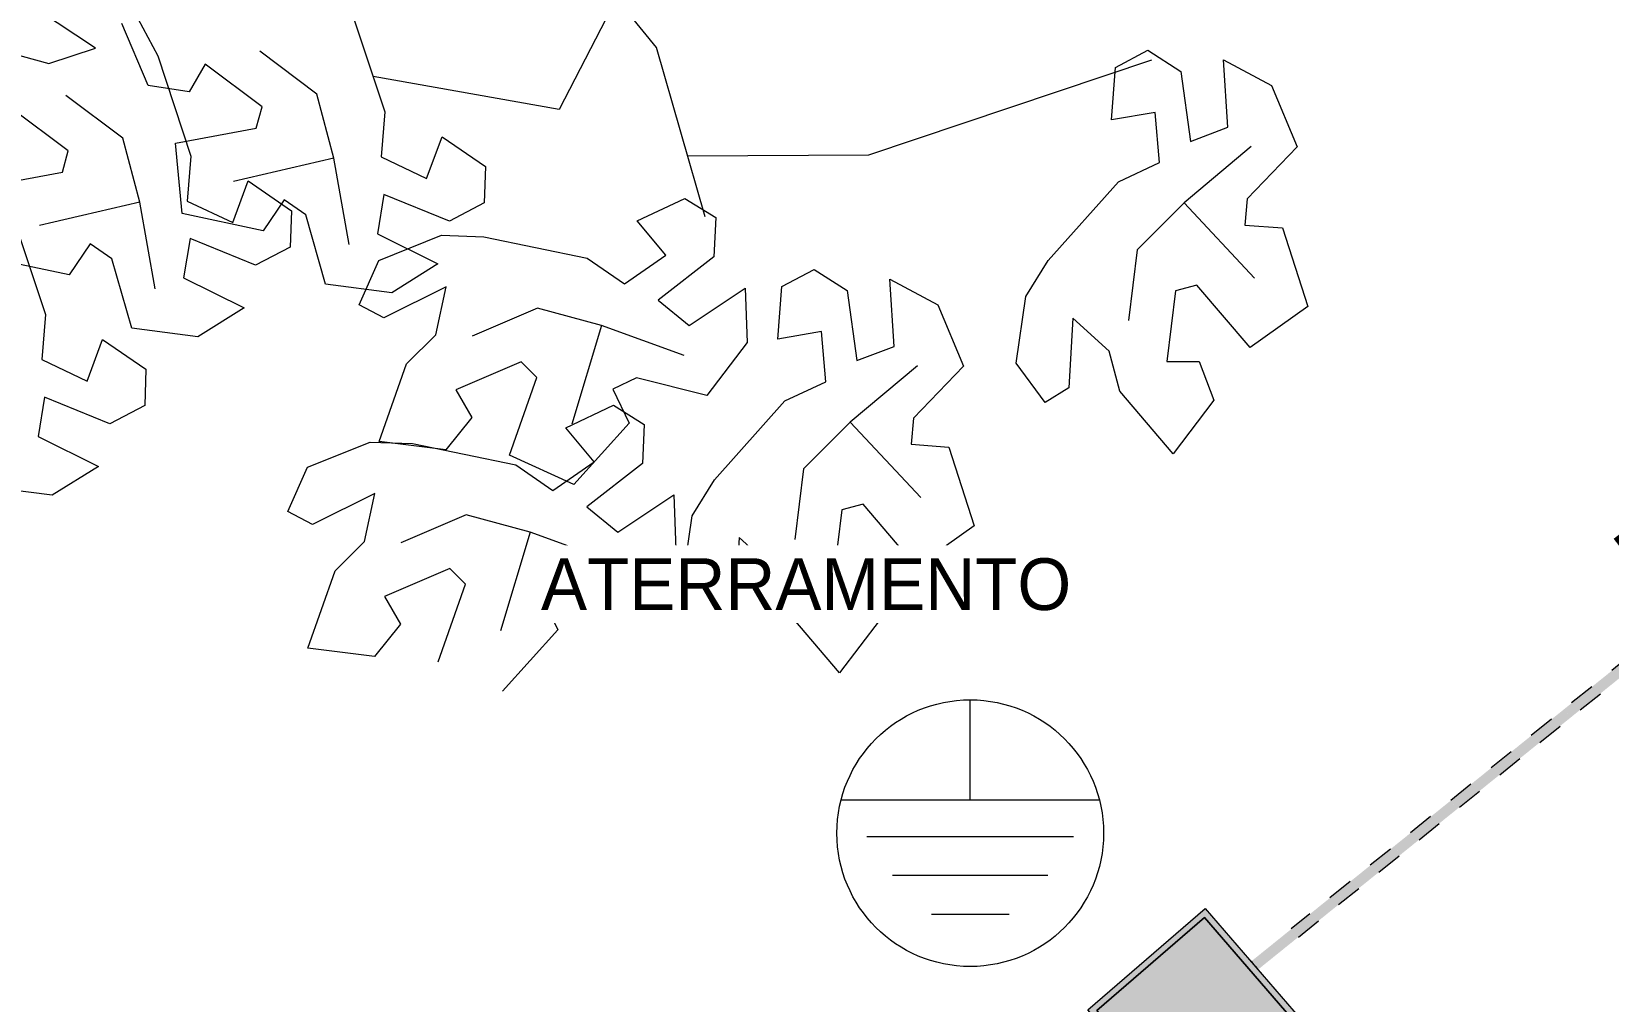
# Model space of a CAD drawing. Header units: metres. Extents: x -12 to 158, y -16 to 62.
# Drawn here: x 31.22 to 37.32, y 15.79 to 19.54 of the extents above; entities that cross this region are included whole.
import ezdxf

# ---------------------------------------------------------------- set-up
doc = ezdxf.new("R2010")
doc.units = ezdxf.units.M
doc.linetypes.add('Hidden', pattern=[0.007144, 0.004763, -0.002381])
doc.linetypes.add('Hidden 1_5', pattern=[0.0022, 0.0015, -0.0007])
for name, color, linetype, lineweight in [('A-DETL', 7, 'Continuous', 9), ('AL_VEGETAÇÃO', 7, 'Continuous', 9), ('Dispositivos elétricos', 7, 'Continuous', 35), ('E-POWR-CNDT', 7, 'Continuous', 18), ('G-ANNO-TEXT', 7, 'Continuous', 9)]:
    doc.layers.add(name, color=color, linetype=linetype, lineweight=lineweight)
doc.layers.add('BASE ELETRICO__dwg', color=7, linetype='Continuous', lineweight=9, true_color=0x767676)
doc.styles.add('Century Gothic', font='GOTHIC.TTF', dxfattribs={"height": 0.2})

# ---------------------------------------------------------------- blocks, each defined once
blk = doc.blocks.new('BASE ELETRICO__dwg-8227098-PLANTA BAIXA - PLANTA GERAL')
at = {"layer": 'AL_VEGETAÇÃO', "color": 252, "true_color": 0x8e8e8e, "flags": 128}
for points in [[(31.1898, 19.6128), (31.3184, 19.2251), (31.3037, 19.0511), (31.4799, 18.9681), (31.5394, 19.1294), (31.7069, 19.0138), (31.7022, 18.8732), (31.5677, 18.8031), (31.3146, 18.9063), (31.29, 18.7535), (31.5234, 18.6378), (31.3448, 18.5263), (31.0893, 18.5594), (31.0125, 18.8279), (30.929, 18.8857), (30.8472, 18.7657), (30.5341, 18.8321), (30.5081, 19.1045), (30.8211, 19.1625), (30.8432, 19.2452), (30.623, 19.4103), (30.5613, 19.3029), (30.4026, 19.3279), (30.3017, 19.5675)], [(29.7583, 18.934), (30.0712, 18.992), (30.0934, 19.0747), (29.8732, 19.2398)], [(29.8648, 19.4546), (30.0191, 19.4133), (30.1997, 19.4714), (29.975, 19.6198)], [(30.363, 19.5869), (30.44, 19.4423), (30.5685, 19.0546), (30.5539, 18.8806), (30.7301, 18.7976), (30.7896, 18.9589), (30.957, 18.8433), (30.9524, 18.7027), (30.8179, 18.6326), (30.5648, 18.7358), (30.5402, 18.5831), (30.7736, 18.4673), (30.595, 18.3558), (30.3394, 18.3889), (30.2627, 18.6574), (30.1791, 18.7152), (30.0973, 18.5952), (29.7843, 18.6616)], [(32.5563, 18.8194), (32.3682, 19.4743), (32.2139, 19.6655), (31.9917, 19.2346), (31.2728, 19.3627)], [(31.1209, 19.0468), (31.0549, 19.2946), (30.8348, 19.46)], [(32.4885, 19.0554), (33.1892, 19.0591), (34.2842, 19.4263)], [(30.371, 18.8763), (30.305, 19.1241), (30.0849, 19.2895)], [(29.8774, 18.8291), (30.0059, 18.4414), (29.9913, 18.2674), (30.1675, 18.1844), (30.227, 18.3457), (30.3944, 18.2301), (30.3898, 18.0895), (30.2553, 18.0194), (30.0022, 18.1226), (29.9776, 17.9698), (30.211, 17.8541), (30.0324, 17.7426), (29.7768, 17.7757)], [(34.6686, 19.0919), (34.4085, 18.8735), (34.6811, 18.5827)], [(31.18, 18.7123), (31.1209, 19.0468), (30.7328, 18.9561)], [(30.4301, 18.5418), (30.371, 18.8763), (29.9829, 18.7856)], [(34.4085, 18.8735), (34.2269, 18.6924), (34.1937, 18.4191)], [(32.1565, 18.3999), (31.909, 18.4666), (31.6556, 18.3587)], [(32.4758, 18.2838), (32.1565, 18.3999), (32.041, 18.0184)], [(33.3783, 18.244), (33.1182, 18.0255), (33.3908, 17.7348)], [(31.5242, 17.0986), (31.6304, 17.3986), (31.5699, 17.4592), (31.3168, 17.351), (31.379, 17.2438), (31.2779, 17.1189), (31.02, 17.1514), (31.1265, 17.4511), (31.2395, 17.5641), (31.2795, 17.7496), (31.0387, 17.6292), (30.9434, 17.6794), (31.0192, 17.8518), (31.2611, 17.9488), (31.4248, 17.9432), (31.8249, 17.8606), (31.9683, 17.7609), (32.1282, 17.872), (32.0183, 18.0042), (32.2021, 18.0914), (32.3216, 18.0171), (32.315, 17.8656), (32.0991, 17.698), (32.2191, 17.6003), (32.436, 17.7445), (32.4433, 17.5341), (32.2868, 17.3294), (32.0159, 17.3971), (31.9241, 17.3537), (31.9871, 17.2228), (31.7731, 16.985)], [(33.1182, 18.0255), (32.9366, 17.8445), (32.9034, 17.5712)], [(31.8805, 17.6004), (31.6329, 17.6671), (31.3796, 17.5593)], [(32.1997, 17.4843), (31.8805, 17.6004), (31.765, 17.219)]]:
    blk.add_lwpolyline(points, dxfattribs=at)
for points in [[(34.1553, 18.9553), (34.3134, 19.0297), (34.2971, 19.2237), (34.1277, 19.1947), (34.1441, 19.3975), (34.2682, 19.4637), (34.3961, 19.3823), (34.4333, 19.1115), (34.5779, 19.1666), (34.5615, 19.4266), (34.7473, 19.3277), (34.8464, 19.0898), (34.6522, 18.8891), (34.644, 18.7879), (34.7888, 18.777), (34.8878, 18.4727), (34.6649, 18.3139), (34.4582, 18.556), (34.3755, 18.5338), (34.3426, 18.2606), (34.4665, 18.2606), (34.5242, 18.1108), (34.3671, 17.9037), (34.1608, 18.1459), (34.1194, 18.3002), (33.9788, 18.4275), (33.9626, 18.1588), (33.8715, 18.1014), (33.7601, 18.2532), (33.7971, 18.5112), (33.8838, 18.6502)], [(32.1009, 18.66), (32.2443, 18.5603), (32.4042, 18.6714), (32.2943, 18.8036), (32.4781, 18.8908), (32.5976, 18.8165), (32.591, 18.665), (32.3751, 18.4974), (32.4951, 18.3997), (32.712, 18.5439), (32.7193, 18.3335), (32.5629, 18.1288), (32.2919, 18.1966), (32.2001, 18.1531), (32.2631, 18.0223), (32.0491, 17.7844), (31.8002, 17.898), (31.9064, 18.1981), (31.8459, 18.2586), (31.5928, 18.1505), (31.655, 18.0432), (31.5539, 17.9183), (31.296, 17.9508), (31.4026, 18.2506), (31.5155, 18.3635), (31.5555, 18.549), (31.3147, 18.4286), (31.2194, 18.4788), (31.2952, 18.6512), (31.5371, 18.7482), (31.7008, 18.7426)], [(32.865, 18.1074), (33.0231, 18.1818), (33.0068, 18.3758), (32.8374, 18.3468), (32.8538, 18.5496), (32.9779, 18.6158), (33.1058, 18.5344), (33.143, 18.2636), (33.2876, 18.3187), (33.2712, 18.5787), (33.457, 18.4798), (33.5561, 18.2419), (33.3619, 18.0412), (33.3537, 17.9399), (33.4985, 17.929), (33.5975, 17.6248), (33.3746, 17.466), (33.1679, 17.7081), (33.0852, 17.6859), (33.0523, 17.4127), (33.1762, 17.4127), (33.2339, 17.2629), (33.0768, 17.0558), (32.8705, 17.2979), (32.8291, 17.4523), (32.6885, 17.5796), (32.6723, 17.3109), (32.5812, 17.2534), (32.4698, 17.4053), (32.5068, 17.6633), (32.5935, 17.8023)]]:
    blk.add_lwpolyline(points, close=True, dxfattribs=at)
blk = doc.blocks.new('Caixa de Passagem no Passeio - Caixa de Passagem no Passeio 2-8198666-PLANTA BAIXA - PLANTA GERAL')
at = {"layer": 'Dispositivos elétricos', "linetype": 'Hidden 1_5', "lineweight": 9, "true_color": 0x82482d}
h = blk.add_hatch(color=27, dxfattribs=at)
h.paths.add_polyline_path([(0.275, -0.3), (0.3, -0.3), (0.3, 0.3), (-0.3, 0.3), (-0.3, -0.3), (0.1319, -0.3)])
h.paths.add_polyline_path([(0.1319, -0.275), (-0.275, -0.275), (-0.275, 0.275), (0.275, 0.275), (0.275, -0.275)])
at = {"layer": 'Dispositivos elétricos', "linetype": 'Hidden 1_5', "lineweight": 9, "true_color": 0x5a6266}
blk.add_hatch(color=251, dxfattribs=at).paths.add_polyline_path([(0.1319, -0.275), (0.275, -0.275), (0.275, 0.275), (-0.275, 0.275), (-0.275, -0.275), (-0.1443, -0.275)])
at = {"layer": 'Dispositivos elétricos', "lineweight": 9}
for p, q in [((-0.3, -0.3), (-0.3, 0.3)), ((-0.3, 0.3), (0.3, 0.3)), ((-0.275, -0.275), (-0.275, 0.275)), ((-0.275, 0.275), (0.275, 0.275)), ((-0.275, 0.275), (-0.275, -0.275)), ((0.275, 0.275), (-0.275, 0.275)), ((0.275, 0.275), (0.275, -0.275)), ((0.275, -0.275), (0.275, 0.275)), ((0.3, 0.3), (0.3, -0.3)), ((0.3, -0.3), (-0.3, -0.3)), ((0.275, -0.275), (-0.275, -0.275)), ((-0.275, -0.275), (0.275, -0.275))]:
    blk.add_line(p, q, dxfattribs=at)

msp = doc.modelspace()

# ---------------------------------------------------------------- hatches: boundary and pattern name
at = {"layer": 'E-POWR-CNDT', "true_color": 0x353535}
for points in [[(35.9477, 15.9244), (46.0159, 24.0395), (46.0159, 24.0663), (35.935, 15.9402), (35.9443, 15.9287)], [(35.9614, 15.9086), (46.0159, 24.0161), (46.0159, 24.0394), (35.9477, 15.9244), (35.9613, 15.9087)]]:
    msp.add_hatch(color=250, dxfattribs=at).paths.add_polyline_path(points)

# ---------------------------------------------------------------- linework, layer by layer
at = {"layer": 'A-DETL', "color": 3, "true_color": 0x00ff00}
for p, q in [((34.8483, 16.5652), (34.8483, 16.9517)), ((34.349, 16.5652), (35.3475, 16.5652)), ((34.4483, 16.4231), (35.2483, 16.4231)), ((34.5483, 16.2731), (35.1483, 16.2731)), ((34.6983, 16.1231), (34.9983, 16.1231))]:
    msp.add_line(p, q, dxfattribs=at)
at = {"layer": 'A-DETL', "color": 1, "linetype": 'Hidden', "lineweight": 18, "true_color": 0xff0000}
msp.add_line((35.9511, 15.9202), (35.9608, 15.9081), dxfattribs=at)
at = {"layer": 'A-DETL', "color": 3, "true_color": 0x00ff00}
msp.add_circle((34.8483, 16.436), 0.5157, dxfattribs=at)
at = {"layer": 'E-POWR-CNDT', "color": 1, "linetype": 'Hidden', "true_color": 0xff0000}
for p, q in [((45.8159, 23.9051), (36.0898, 16.0659)), ((36.1172, 16.0341), (45.8193, 23.854)), ((35.9345, 15.9407), (35.9443, 15.9287))]:
    msp.add_line(p, q, dxfattribs=at)

# ---------------------------------------------------------------- block references
at = {"layer": 'BASE ELETRICO__dwg', "color": 252, "true_color": 0x8e8e8e}
msp.add_blockref('BASE ELETRICO__dwg-8227098-PLANTA BAIXA - PLANTA GERAL', (1.2665, 0), dxfattribs=at)
at = {"layer": 'Dispositivos elétricos', "lineweight": 9, "rotation": 40.80480534240907}
msp.add_blockref('Caixa de Passagem no Passeio - Caixa de Passagem no Passeio 2-8198666-PLANTA BAIXA - PLANTA GERAL', (35.7261, 15.722), dxfattribs=at)

# ---------------------------------------------------------------- next in the draw order: texts
at = {"layer": 'G-ANNO-TEXT', "insert": (37.3189, 17.5614), "char_height": 0.2, "width": 3.094514, "attachment_point": 1, "rotation": 37.25071, "style": 'Century Gothic', "bg_fill": 3, "box_fill_scale": 1.25, "bg_fill_color": 256, "bg_fill_true_color": 13158600, "bg_fill_transparency": 0}
msp.add_mtext('EMBUTIDO NO PISO', dxfattribs=at)
at = {"layer": 'G-ANNO-TEXT', "insert": (33.1883, 17.4991), "char_height": 0.2, "width": 2.356961, "attachment_point": 1, "style": 'Century Gothic', "bg_fill": 3, "box_fill_scale": 1.25, "bg_fill_color": 256, "bg_fill_true_color": 13158600, "bg_fill_transparency": 0}
msp.add_mtext('ATERRAMENTO', dxfattribs=at)

doc.saveas('drawing.dxf')
